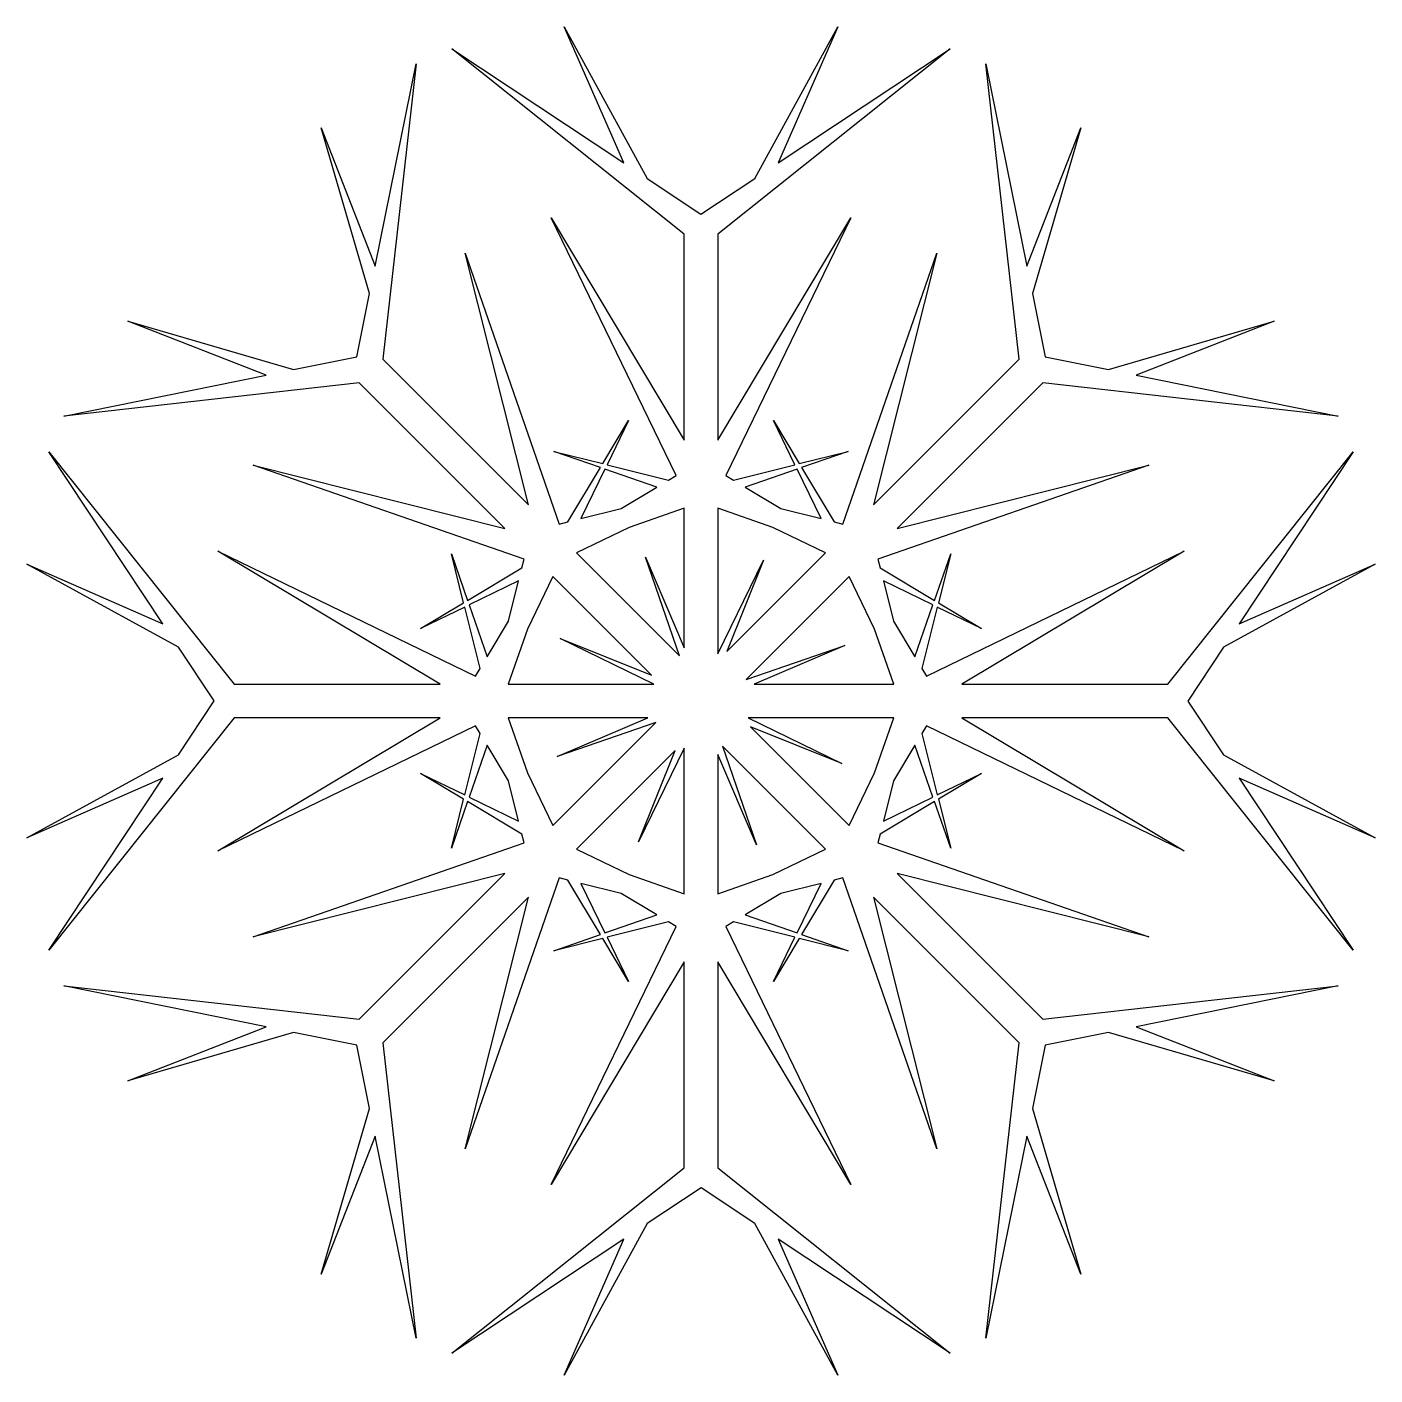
# Model space of a CAD drawing. Header units: centimetres. Extents: x -10.2 to 10.2, y -10.2 to 10.2.
import ezdxf

# ---------------------------------------------------------------- set-up
doc = ezdxf.new("R2010")
doc.units = ezdxf.units.CM
doc.header["$MEASUREMENT"] = 0
doc.layers.add('Camada 1', color=7, linetype='Continuous')

msp = doc.modelspace()

# ---------------------------------------------------------------- linework, layer by layer
at = {"layer": 'Camada 1'}
for points, knots in [([(7.90449, -0.81562), (7.90449, -0.81562), (7.36363, -0.00039), (7.36363, -0.00039), (7.36363, -0.00039), (7.36363, -0.00039), (7.90449, 0.81508), (7.90449, 0.81508), (7.90449, 0.81508), (7.90449, 0.81508), (10.19515, 2.06722), (10.19515, 2.06722), (10.19515, 2.06722), (10.19515, 2.06722), (8.13794, 1.16708), (8.13794, 1.16708), (8.13794, 1.16708), (8.13794, 1.16708), (9.86376, 3.76881), (9.86376, 3.76881), (9.86376, 3.76881), (9.86376, 3.76881), (7.05984, 0.25391), (7.05984, 0.25391), (7.05984, 0.25391), (7.05984, 0.25391), (3.94535, 0.25391), (3.94535, 0.25391), (3.94535, 0.25391), (3.94535, 0.25391), (7.31048, 2.26683), (7.31048, 2.26683), (7.31048, 2.26683), (7.31048, 2.26683), (3.40917, 0.37636), (3.40917, 0.37636), (3.40917, 0.37636), (3.40917, 0.37636), (3.34038, 0.49204), (3.34038, 0.49204), (3.34038, 0.49204), (3.34038, 0.49204), (3.57332, 1.42112), (3.57332, 1.42112), (3.57332, 1.42112), (3.57332, 1.42112), (4.2434, 1.09677), (4.2434, 1.09677), (4.2434, 1.09677), (4.2434, 1.09677), (3.59049, 1.48706), (3.59049, 1.48706), (3.59049, 1.48706), (3.59049, 1.48706), (3.77652, 2.2249), (3.77652, 2.2249), (3.77652, 2.2249), (3.77652, 2.2249), (3.5316, 1.52198), (3.5316, 1.52198), (3.5316, 1.52198), (3.5316, 1.52198), (2.70986, 2.01413), (2.70986, 2.01413), (2.70986, 2.01413), (2.70986, 2.01413), (2.6765, 2.14441), (2.6765, 2.14441), (2.6765, 2.14441), (2.6765, 2.14441), (6.7722, 3.56591), (6.7722, 3.56591), (6.7722, 3.56591), (6.7722, 3.56591), (2.96884, 2.60947), (2.96884, 2.60947), (2.96884, 2.60947), (2.96884, 2.60947), (5.17197, 4.81207), (5.17197, 4.81207), (5.17197, 4.81207), (5.17197, 4.81207), (9.63967, 4.31), (9.63967, 4.31), (9.63967, 4.31), (9.63967, 4.31), (6.5799, 4.92931), (6.5799, 4.92931), (6.5799, 4.92931), (6.5799, 4.92931), (8.67098, 5.74714), (8.67098, 5.74714), (8.67098, 5.74714), (8.67098, 5.74714), (6.16564, 5.01295), (6.16564, 5.01295), (6.16564, 5.01295), (6.16564, 5.01295), (5.20737, 5.20705), (5.20737, 5.20705), (5.20737, 5.20705), (5.20737, 5.20705), (5.01301, 6.16558), (5.01301, 6.16558), (5.01301, 6.16558), (5.01301, 6.16558), (5.7472, 8.67092), (5.7472, 8.67092), (5.7472, 8.67092), (5.7472, 8.67092), (4.92911, 6.57957), (4.92911, 6.57957), (4.92911, 6.57957), (4.92911, 6.57957), (4.30957, 9.63955), (4.30957, 9.63955), (4.30957, 9.63955), (4.30957, 9.63955), (4.81241, 5.17156), (4.81241, 5.17156), (4.81241, 5.17156), (4.81241, 5.17156), (2.60981, 2.96896), (2.60981, 2.96896), (2.60981, 2.96896), (2.60981, 2.96896), (3.56652, 6.77205), (3.56652, 6.77205), (3.56652, 6.77205), (3.56652, 6.77205), (2.14449, 2.67691), (2.14449, 2.67691), (2.14449, 2.67691), (2.14449, 2.67691), (2.01421, 2.70974), (2.01421, 2.70974), (2.01421, 2.70974), (2.01421, 2.70974), (1.52232, 3.53225), (1.52232, 3.53225), (1.52232, 3.53225), (1.52232, 3.53225), (2.22474, 3.77612), (2.22474, 3.77612), (2.22474, 3.77612), (2.22474, 3.77612), (1.48687, 3.59036), (1.48687, 3.59036), (1.48687, 3.59036), (1.48687, 3.59036), (1.09711, 4.24354), (1.09711, 4.24354), (1.09711, 4.24354), (1.09711, 4.24354), (1.42122, 3.57396), (1.42122, 3.57396), (1.42122, 3.57396), (1.42122, 3.57396), (0.49216, 3.34025), (0.49216, 3.34025), (0.49216, 3.34025), (0.49216, 3.34025), (0.37648, 3.40928), (0.37648, 3.40928), (0.37648, 3.40928), (0.37648, 3.40928), (2.26693, 7.31032), (2.26693, 7.31032), (2.26693, 7.31032), (2.26693, 7.31032), (0.25401, 3.94493), (0.25401, 3.94493), (0.25401, 3.94493), (0.25401, 3.94493), (0.25401, 7.05968), (0.25401, 7.05968), (0.25401, 7.05968), (0.25401, 7.05968), (3.76869, 9.8636), (3.76869, 9.8636), (3.76869, 9.8636), (3.76869, 9.8636), (1.16696, 8.1383), (1.16696, 8.1383), (1.16696, 8.1383), (1.16696, 8.1383), (2.06736, 10.19528), (2.06736, 10.19528), (2.06736, 10.19528), (2.06736, 10.19528), (0.81522, 7.90436), (0.81522, 7.90436), (0.81522, 7.90436), (0.81522, 7.90436), (-0.00001, 7.364), (-0.00001, 7.364), (-0.00001, 7.364), (-0.00001, 7.364), (-0.81551, 7.90436), (-0.81551, 7.90436), (-0.81551, 7.90436), (-0.81551, 7.90436), (-2.06739, 10.19528), (-2.06739, 10.19528), (-2.06739, 10.19528), (-2.06739, 10.19528), (-1.16749, 8.13833), (-1.16749, 8.13833), (-1.16749, 8.13833), (-1.16749, 8.13833), (-3.76869, 9.8636), (-3.76869, 9.8636), (-3.76869, 9.8636), (-3.76869, 9.8636), (-0.25375, 7.05941), (-0.25375, 7.05941), (-0.25375, 7.05941), (-0.25375, 7.05941), (-0.25375, 3.94442), (-0.25375, 3.94442), (-0.25375, 3.94442), (-0.25375, 3.94442), (-2.26667, 7.31032), (-2.26667, 7.31032), (-2.26667, 7.31032), (-2.26667, 7.31032), (-0.37672, 3.40928), (-0.37672, 3.40928), (-0.37672, 3.40928), (-0.37672, 3.40928), (-0.4924, 3.34025), (-0.4924, 3.34025), (-0.4924, 3.34025), (-0.4924, 3.34025), (-1.42096, 3.57396), (-1.42096, 3.57396), (-1.42096, 3.57396), (-1.42096, 3.57396), (-1.09658, 4.24354), (-1.09658, 4.24354), (-1.09658, 4.24354), (-1.09658, 4.24354), (-1.48713, 3.59036), (-1.48713, 3.59036), (-1.48713, 3.59036), (-1.48713, 3.59036), (-2.22471, 3.77612), (-2.22471, 3.77612), (-2.22471, 3.77612), (-2.22471, 3.77612), (-1.52229, 3.53225), (-1.52229, 3.53225), (-1.52229, 3.53225), (-1.52229, 3.53225), (-2.01394, 2.70974), (-2.01394, 2.70974), (-2.01394, 2.70974), (-2.01394, 2.70974), (-2.14472, 2.67691), (-2.14472, 2.67691), (-2.14472, 2.67691), (-2.14472, 2.67691), (-3.56622, 6.77205), (-3.56622, 6.77205), (-3.56622, 6.77205), (-3.56622, 6.77205), (-2.60955, 2.96896), (-2.60955, 2.96896), (-2.60955, 2.96896), (-2.60955, 2.96896), (-4.81215, 5.17156), (-4.81215, 5.17156), (-4.81215, 5.17156), (-4.81215, 5.17156), (-4.30984, 9.63955), (-4.30984, 9.63955), (-4.30984, 9.63955), (-4.30984, 9.63955), (-4.92915, 6.57898), (-4.92915, 6.57898), (-4.92915, 6.57898), (-4.92915, 6.57898), (-5.74698, 8.67086), (-5.74698, 8.67086), (-5.74698, 8.67086), (-5.74698, 8.67086), (-5.01303, 6.16552), (-5.01303, 6.16552), (-5.01303, 6.16552), (-5.01303, 6.16552), (-5.20686, 5.20699), (-5.20686, 5.20699), (-5.20686, 5.20699), (-5.20686, 5.20699), (-6.16592, 5.01289), (-6.16592, 5.01289), (-6.16592, 5.01289), (-6.16592, 5.01289), (-8.671, 5.74708), (-8.671, 5.74708), (-8.671, 5.74708), (-8.671, 5.74708), (-6.57939, 4.92925), (-6.57939, 4.92925), (-6.57939, 4.92925), (-6.57939, 4.92925), (-9.63942, 4.30994), (-9.63942, 4.30994), (-9.63942, 4.30994), (-9.63942, 4.30994), (-5.17143, 4.81201), (-5.17143, 4.81201), (-5.17143, 4.81201), (-5.17143, 4.81201), (-2.96883, 2.60941), (-2.96883, 2.60941), (-2.96883, 2.60941), (-2.96883, 2.60941), (-6.77219, 3.56585), (-6.77219, 3.56585), (-6.77219, 3.56585), (-6.77219, 3.56585), (-2.67678, 2.14485), (-2.67678, 2.14485), (-2.67678, 2.14485), (-2.67678, 2.14485), (-2.70961, 2.01407), (-2.70961, 2.01407), (-2.70961, 2.01407), (-2.70961, 2.01407), (-3.53212, 1.52192), (-3.53212, 1.52192), (-3.53212, 1.52192), (-3.53212, 1.52192), (-3.77599, 2.22484), (-3.77599, 2.22484), (-3.77599, 2.22484), (-3.77599, 2.22484), (-3.59076, 1.487), (-3.59076, 1.487), (-3.59076, 1.487), (-3.59076, 1.487), (-4.24341, 1.09671), (-4.24341, 1.09671), (-4.24341, 1.09671), (-4.24341, 1.09671), (-3.57383, 1.42106), (-3.57383, 1.42106), (-3.57383, 1.42106), (-3.57383, 1.42106), (-3.34012, 0.49198), (-3.34012, 0.49198), (-3.34012, 0.49198), (-3.34012, 0.49198), (-3.40968, 0.3763), (-3.40968, 0.3763), (-3.40968, 0.3763), (-3.40968, 0.3763), (-7.31019, 2.26677), (-7.31019, 2.26677), (-7.31019, 2.26677), (-7.31019, 2.26677), (-3.94482, 0.25385), (-3.94482, 0.25385), (-3.94482, 0.25385), (-3.94482, 0.25385), (-7.05957, 0.25385), (-7.05957, 0.25385), (-7.05957, 0.25385), (-7.05957, 0.25385), (-9.86347, 3.76882), (-9.86347, 3.76882), (-9.86347, 3.76882), (-9.86347, 3.76882), (-8.13817, 1.16709), (-8.13817, 1.16709), (-8.13817, 1.16709), (-8.13817, 1.16709), (-10.19515, 2.06723), (-10.19515, 2.06723), (-10.19515, 2.06723), (-10.19515, 2.06723), (-7.90476, 0.81509), (-7.90476, 0.81509), (-7.90476, 0.81509), (-7.90476, 0.81509), (-7.3639, 0.00012), (-7.3639, 0.00012), (-7.3639, 0.00012), (-7.3639, 0.00012), (-7.90476, -0.81562), (-7.90476, -0.81562), (-7.90476, -0.81562), (-7.90476, -0.81562), (-10.19515, -2.06752), (-10.19515, -2.06752), (-10.19515, -2.06752), (-10.19515, -2.06752), (-8.1382, -1.16709), (-8.1382, -1.16709), (-8.1382, -1.16709), (-8.1382, -1.16709), (-9.8635, -3.76858), (-9.8635, -3.76858), (-9.8635, -3.76858), (-9.8635, -3.76858), (-7.05957, -0.25441), (-7.05957, -0.25441), (-7.05957, -0.25441), (-7.05957, -0.25441), (-3.94482, -0.25441), (-3.94482, -0.25441), (-3.94482, -0.25441), (-3.94482, -0.25441), (-7.31019, -2.26707), (-7.31019, -2.26707), (-7.31019, -2.26707), (-7.31019, -2.26707), (-3.40968, -0.37633), (-3.40968, -0.37633), (-3.40968, -0.37633), (-3.40968, -0.37633), (-3.34012, -0.49254), (-3.34012, -0.49254), (-3.34012, -0.49254), (-3.34012, -0.49254), (-3.57383, -1.42162), (-3.57383, -1.42162), (-3.57383, -1.42162), (-3.57383, -1.42162), (-4.24341, -1.09698), (-4.24341, -1.09698), (-4.24341, -1.09698), (-4.24341, -1.09698), (-3.59076, -1.48727), (-3.59076, -1.48727), (-3.59076, -1.48727), (-3.59076, -1.48727), (-3.77599, -2.22538), (-3.77599, -2.22538), (-3.77599, -2.22538), (-3.77599, -2.22538), (-3.53212, -1.52243), (-3.53212, -1.52243), (-3.53212, -1.52243), (-3.53212, -1.52243), (-2.70961, -2.01408), (-2.70961, -2.01408), (-2.70961, -2.01408), (-2.70961, -2.01408), (-2.67678, -2.14486), (-2.67678, -2.14486), (-2.67678, -2.14486), (-2.67678, -2.14486), (-6.77219, -3.56636), (-6.77219, -3.56636), (-6.77219, -3.56636), (-6.77219, -3.56636), (-2.96912, -2.61018), (-2.96912, -2.61018), (-2.96912, -2.61018), (-2.96912, -2.61018), (-5.17146, -4.81225), (-5.17146, -4.81225), (-5.17146, -4.81225), (-5.17146, -4.81225), (-9.63942, -4.30994), (-9.63942, -4.30994), (-9.63942, -4.30994), (-9.63942, -4.30994), (-6.57938, -4.92925), (-6.57938, -4.92925), (-6.57938, -4.92925), (-6.57938, -4.92925), (-8.67099, -5.74734), (-8.67099, -5.74734), (-8.67099, -5.74734), (-8.67099, -5.74734), (-6.16591, -5.01288), (-6.16591, -5.01288), (-6.16591, -5.01288), (-6.16591, -5.01288), (-5.20685, -5.20698), (-5.20685, -5.20698), (-5.20685, -5.20698), (-5.20685, -5.20698), (-5.01302, -6.16602), (-5.01302, -6.16602), (-5.01302, -6.16602), (-5.01302, -6.16602), (-5.74697, -8.67112), (-5.74697, -8.67112), (-5.74697, -8.67112), (-5.74697, -8.67112), (-4.92914, -6.58004), (-4.92914, -6.58004), (-4.92914, -6.58004), (-4.92914, -6.58004), (-4.30983, -9.63955), (-4.30983, -9.63955), (-4.30983, -9.63955), (-4.30983, -9.63955), (-4.81214, -5.17185), (-4.81214, -5.17185), (-4.81214, -5.17185), (-4.81214, -5.17185), (-2.60954, -2.96925), (-2.60954, -2.96925), (-2.60954, -2.96925), (-2.60954, -2.96925), (-3.56625, -6.77232), (-3.56625, -6.77232), (-3.56625, -6.77232), (-3.56625, -6.77232), (-2.14475, -2.67691), (-2.14475, -2.67691), (-2.14475, -2.67691), (-2.14475, -2.67691), (-2.01397, -2.71027), (-2.01397, -2.71027), (-2.01397, -2.71027), (-2.01397, -2.71027), (-1.52232, -3.53225), (-1.52232, -3.53225), (-1.52232, -3.53225), (-1.52232, -3.53225), (-2.22474, -3.77638), (-2.22474, -3.77638), (-2.22474, -3.77638), (-2.22474, -3.77638), (-1.48716, -3.59038), (-1.48716, -3.59038), (-1.48716, -3.59038), (-1.48716, -3.59038), (-1.09661, -4.24356), (-1.09661, -4.24356), (-1.09661, -4.24356), (-1.09661, -4.24356), (-1.42099, -3.57398), (-1.42099, -3.57398), (-1.42099, -3.57398), (-1.42099, -3.57398), (-0.49243, -3.34054), (-0.49243, -3.34054), (-0.49243, -3.34054), (-0.49243, -3.34054), (-0.37675, -3.40933), (-0.37675, -3.40933), (-0.37675, -3.40933), (-0.37675, -3.40933), (-2.2667, -7.3109), (-2.2667, -7.3109), (-2.2667, -7.3109), (-2.2667, -7.3109), (-0.25378, -3.94498), (-0.25378, -3.94498), (-0.25378, -3.94498), (-0.25378, -3.94498), (-0.25378, -7.05973), (-0.25378, -7.05973), (-0.25378, -7.05973), (-0.25378, -7.05973), (-3.76869, -9.86413), (-3.76869, -9.86413), (-3.76869, -9.86413), (-3.76869, -9.86413), (-1.16747, -8.13831), (-1.16747, -8.13831), (-1.16747, -8.13831), (-1.16747, -8.13831), (-2.06737, -10.19526), (-2.06737, -10.19526), (-2.06737, -10.19526), (-2.06737, -10.19526), (-0.81549, -7.90487), (-0.81549, -7.90487), (-0.81549, -7.90487), (-0.81549, -7.90487), (0.00001, -7.36401), (0.00001, -7.36401), (0.00001, -7.36401), (0.00001, -7.36401), (0.81524, -7.90487), (0.81524, -7.90487), (0.81524, -7.90487), (0.81524, -7.90487), (2.06738, -10.19526), (2.06738, -10.19526), (2.06738, -10.19526), (2.06738, -10.19526), (1.16698, -8.13831), (1.16698, -8.13831), (1.16698, -8.13831), (1.16698, -8.13831), (3.76871, -9.86413), (3.76871, -9.86413), (3.76871, -9.86413), (3.76871, -9.86413), (0.25401, -7.05968), (0.25401, -7.05968), (0.25401, -7.05968), (0.25401, -7.05968), (0.25401, -3.94495), (0.25401, -3.94495), (0.25401, -3.94495), (0.25401, -3.94495), (2.26693, -7.31087), (2.26693, -7.31087), (2.26693, -7.31087), (2.26693, -7.31087), (0.37648, -3.4093), (0.37648, -3.4093), (0.37648, -3.4093), (0.37648, -3.4093), (0.49216, -3.34027), (0.49216, -3.34027), (0.49216, -3.34027), (0.49216, -3.34027), (1.42122, -3.57398), (1.42122, -3.57398), (1.42122, -3.57398), (1.42122, -3.57398), (1.09711, -4.24356), (1.09711, -4.24356), (1.09711, -4.24356), (1.09711, -4.24356), (1.48687, -3.59038), (1.48687, -3.59038), (1.48687, -3.59038), (1.48687, -3.59038), (2.22474, -3.77638), (2.22474, -3.77638), (2.22474, -3.77638), (2.22474, -3.77638), (1.52232, -3.53225), (1.52232, -3.53225), (1.52232, -3.53225), (1.52232, -3.53225), (2.01421, -2.71027), (2.01421, -2.71027), (2.01421, -2.71027), (2.01421, -2.71027), (2.14449, -2.67691), (2.14449, -2.67691), (2.14449, -2.67691), (2.14449, -2.67691), (3.56652, -6.77232), (3.56652, -6.77232), (3.56652, -6.77232), (3.56652, -6.77232), (2.60981, -2.96925), (2.60981, -2.96925), (2.60981, -2.96925), (2.60981, -2.96925), (4.81241, -5.17185), (4.81241, -5.17185), (4.81241, -5.17185), (4.81241, -5.17185), (4.30957, -9.63955), (4.30957, -9.63955), (4.30957, -9.63955), (4.30957, -9.63955), (4.92912, -6.58004), (4.92912, -6.58004), (4.92912, -6.58004), (4.92912, -6.58004), (5.74721, -8.67112), (5.74721, -8.67112), (5.74721, -8.67112), (5.74721, -8.67112), (5.01302, -6.16602), (5.01302, -6.16602), (5.01302, -6.16602), (5.01302, -6.16602), (5.20738, -5.20725), (5.20738, -5.20725), (5.20738, -5.20725), (5.20738, -5.20725), (6.16565, -5.01315), (6.16565, -5.01315), (6.16565, -5.01315), (6.16565, -5.01315), (8.67099, -5.74734), (8.67099, -5.74734), (8.67099, -5.74734), (8.67099, -5.74734), (6.57991, -4.92925), (6.57991, -4.92925), (6.57991, -4.92925), (6.57991, -4.92925), (9.63915, -4.30994), (9.63915, -4.30994), (9.63915, -4.30994), (9.63915, -4.30994), (5.17195, -4.81225), (5.17195, -4.81225), (5.17195, -4.81225), (5.17195, -4.81225), (2.96882, -2.60967), (2.96882, -2.60967), (2.96882, -2.60967), (2.96882, -2.60967), (6.77218, -3.56635), (6.77218, -3.56635), (6.77218, -3.56635), (6.77218, -3.56635), (2.67651, -2.14488), (2.67651, -2.14488), (2.67651, -2.14488), (2.67651, -2.14488), (2.70987, -2.0141), (2.70987, -2.0141), (2.70987, -2.0141), (2.70987, -2.0141), (3.53161, -1.52245), (3.53161, -1.52245), (3.53161, -1.52245), (3.53161, -1.52245), (3.77653, -2.2254), (3.77653, -2.2254), (3.77653, -2.2254), (3.77653, -2.2254), (3.5905, -1.48729), (3.5905, -1.48729), (3.5905, -1.48729), (3.5905, -1.48729), (4.24341, -1.097), (4.24341, -1.097), (4.24341, -1.097), (4.24341, -1.097), (3.57333, -1.42164), (3.57333, -1.42164), (3.57333, -1.42164), (3.57333, -1.42164), (3.34039, -0.49256), (3.34039, -0.49256), (3.34039, -0.49256), (3.34039, -0.49256), (3.40918, -0.37635), (3.40918, -0.37635), (3.40918, -0.37635), (3.40918, -0.37635), (7.31049, -2.26709), (7.31049, -2.26709), (7.31049, -2.26709), (7.31049, -2.26709), (3.94536, -0.25443), (3.94536, -0.25443), (3.94536, -0.25443), (3.94536, -0.25443), (7.05986, -0.25444), (7.05986, -0.25444), (7.05986, -0.25444), (7.05986, -0.25444), (9.86378, -3.76858), (9.86378, -3.76858), (9.86378, -3.76858), (9.86378, -3.76858), (8.13796, -1.16762), (8.13796, -1.16762), (8.13796, -1.16762), (8.13796, -1.16762), (10.19517, -2.06752), (10.19517, -2.06752), (10.19517, -2.06752), (10.19517, -2.06752), (7.90449, -0.81562), (7.90449, -0.81562)], [0, 0, 0, 0, 0.00518135, 0.00518135, 0.00518135, 0.00518135, 0.01036269, 0.01036269, 0.01036269, 0.01036269, 0.01554404, 0.01554404, 0.01554404, 0.01554404, 0.02072539, 0.02072539, 0.02072539, 0.02072539, 0.02590674, 0.02590674, 0.02590674, 0.02590674, 0.03108808, 0.03108808, 0.03108808, 0.03108808, 0.03626943, 0.03626943, 0.03626943, 0.03626943, 0.04145078, 0.04145078, 0.04145078, 0.04145078, 0.04663212, 0.04663212, 0.04663212, 0.04663212, 0.05181347, 0.05181347, 0.05181347, 0.05181347, 0.05699482, 0.05699482, 0.05699482, 0.05699482, 0.06217617, 0.06217617, 0.06217617, 0.06217617, 0.06735751, 0.06735751, 0.06735751, 0.06735751, 0.07253886, 0.07253886, 0.07253886, 0.07253886, 0.07772021, 0.07772021, 0.07772021, 0.07772021, 0.08290155, 0.08290155, 0.08290155, 0.08290155, 0.0880829, 0.0880829, 0.0880829, 0.0880829, 0.09326425, 0.09326425, 0.09326425, 0.09326425, 0.0984456, 0.0984456, 0.0984456, 0.0984456, 0.10362694, 0.10362694, 0.10362694, 0.10362694, 0.10880829, 0.10880829, 0.10880829, 0.10880829, 0.11398964, 0.11398964, 0.11398964, 0.11398964, 0.11917098, 0.11917098, 0.11917098, 0.11917098, 0.12435233, 0.12435233, 0.12435233, 0.12435233, 0.12953368, 0.12953368, 0.12953368, 0.12953368, 0.13471503, 0.13471503, 0.13471503, 0.13471503, 0.13989637, 0.13989637, 0.13989637, 0.13989637, 0.14507772, 0.14507772, 0.14507772, 0.14507772, 0.15025907, 0.15025907, 0.15025907, 0.15025907, 0.15544041, 0.15544041, 0.15544041, 0.15544041, 0.16062176, 0.16062176, 0.16062176, 0.16062176, 0.16580311, 0.16580311, 0.16580311, 0.16580311, 0.17098446, 0.17098446, 0.17098446, 0.17098446, 0.1761658, 0.1761658, 0.1761658, 0.1761658, 0.18134715, 0.18134715, 0.18134715, 0.18134715, 0.1865285, 0.1865285, 0.1865285, 0.1865285, 0.19170984, 0.19170984, 0.19170984, 0.19170984, 0.19689119, 0.19689119, 0.19689119, 0.19689119, 0.20207254, 0.20207254, 0.20207254, 0.20207254, 0.20725389, 0.20725389, 0.20725389, 0.20725389, 0.21243523, 0.21243523, 0.21243523, 0.21243523, 0.21761658, 0.21761658, 0.21761658, 0.21761658, 0.22279793, 0.22279793, 0.22279793, 0.22279793, 0.22797927, 0.22797927, 0.22797927, 0.22797927, 0.23316062, 0.23316062, 0.23316062, 0.23316062, 0.23834197, 0.23834197, 0.23834197, 0.23834197, 0.24352332, 0.24352332, 0.24352332, 0.24352332, 0.24870466, 0.24870466, 0.24870466, 0.24870466, 0.25388601, 0.25388601, 0.25388601, 0.25388601, 0.25906736, 0.25906736, 0.25906736, 0.25906736, 0.2642487, 0.2642487, 0.2642487, 0.2642487, 0.26943005, 0.26943005, 0.26943005, 0.26943005, 0.2746114, 0.2746114, 0.2746114, 0.2746114, 0.27979275, 0.27979275, 0.27979275, 0.27979275, 0.28497409, 0.28497409, 0.28497409, 0.28497409, 0.29015544, 0.29015544, 0.29015544, 0.29015544, 0.29533679, 0.29533679, 0.29533679, 0.29533679, 0.30051813, 0.30051813, 0.30051813, 0.30051813, 0.30569948, 0.30569948, 0.30569948, 0.30569948, 0.31088083, 0.31088083, 0.31088083, 0.31088083, 0.31606218, 0.31606218, 0.31606218, 0.31606218, 0.32124352, 0.32124352, 0.32124352, 0.32124352, 0.32642487, 0.32642487, 0.32642487, 0.32642487, 0.33160622, 0.33160622, 0.33160622, 0.33160622, 0.33678756, 0.33678756, 0.33678756, 0.33678756, 0.34196891, 0.34196891, 0.34196891, 0.34196891, 0.34715026, 0.34715026, 0.34715026, 0.34715026, 0.35233161, 0.35233161, 0.35233161, 0.35233161, 0.35751295, 0.35751295, 0.35751295, 0.35751295, 0.3626943, 0.3626943, 0.3626943, 0.3626943, 0.36787565, 0.36787565, 0.36787565, 0.36787565, 0.37305699, 0.37305699, 0.37305699, 0.37305699, 0.37823834, 0.37823834, 0.37823834, 0.37823834, 0.38341969, 0.38341969, 0.38341969, 0.38341969, 0.38860104, 0.38860104, 0.38860104, 0.38860104, 0.39378238, 0.39378238, 0.39378238, 0.39378238, 0.39896373, 0.39896373, 0.39896373, 0.39896373, 0.40414508, 0.40414508, 0.40414508, 0.40414508, 0.40932642, 0.40932642, 0.40932642, 0.40932642, 0.41450777, 0.41450777, 0.41450777, 0.41450777, 0.41968912, 0.41968912, 0.41968912, 0.41968912, 0.42487047, 0.42487047, 0.42487047, 0.42487047, 0.43005181, 0.43005181, 0.43005181, 0.43005181, 0.43523316, 0.43523316, 0.43523316, 0.43523316, 0.44041451, 0.44041451, 0.44041451, 0.44041451, 0.44559585, 0.44559585, 0.44559585, 0.44559585, 0.4507772, 0.4507772, 0.4507772, 0.4507772, 0.45595855, 0.45595855, 0.45595855, 0.45595855, 0.4611399, 0.4611399, 0.4611399, 0.4611399, 0.46632124, 0.46632124, 0.46632124, 0.46632124, 0.47150259, 0.47150259, 0.47150259, 0.47150259, 0.47668394, 0.47668394, 0.47668394, 0.47668394, 0.48186528, 0.48186528, 0.48186528, 0.48186528, 0.48704663, 0.48704663, 0.48704663, 0.48704663, 0.49222798, 0.49222798, 0.49222798, 0.49222798, 0.49740933, 0.49740933, 0.49740933, 0.49740933, 0.50259067, 0.50259067, 0.50259067, 0.50259067, 0.50777202, 0.50777202, 0.50777202, 0.50777202, 0.51295337, 0.51295337, 0.51295337, 0.51295337, 0.51813472, 0.51813472, 0.51813472, 0.51813472, 0.52331606, 0.52331606, 0.52331606, 0.52331606, 0.52849741, 0.52849741, 0.52849741, 0.52849741, 0.53367876, 0.53367876, 0.53367876, 0.53367876, 0.5388601, 0.5388601, 0.5388601, 0.5388601, 0.54404145, 0.54404145, 0.54404145, 0.54404145, 0.5492228, 0.5492228, 0.5492228, 0.5492228, 0.55440415, 0.55440415, 0.55440415, 0.55440415, 0.55958549, 0.55958549, 0.55958549, 0.55958549, 0.56476684, 0.56476684, 0.56476684, 0.56476684, 0.56994819, 0.56994819, 0.56994819, 0.56994819, 0.57512953, 0.57512953, 0.57512953, 0.57512953, 0.58031088, 0.58031088, 0.58031088, 0.58031088, 0.58549223, 0.58549223, 0.58549223, 0.58549223, 0.59067358, 0.59067358, 0.59067358, 0.59067358, 0.59585492, 0.59585492, 0.59585492, 0.59585492, 0.60103627, 0.60103627, 0.60103627, 0.60103627, 0.60621762, 0.60621762, 0.60621762, 0.60621762, 0.61139896, 0.61139896, 0.61139896, 0.61139896, 0.61658031, 0.61658031, 0.61658031, 0.61658031, 0.62176166, 0.62176166, 0.62176166, 0.62176166, 0.62694301, 0.62694301, 0.62694301, 0.62694301, 0.63212435, 0.63212435, 0.63212435, 0.63212435, 0.6373057, 0.6373057, 0.6373057, 0.6373057, 0.64248705, 0.64248705, 0.64248705, 0.64248705, 0.64766839, 0.64766839, 0.64766839, 0.64766839, 0.65284974, 0.65284974, 0.65284974, 0.65284974, 0.65803109, 0.65803109, 0.65803109, 0.65803109, 0.66321244, 0.66321244, 0.66321244, 0.66321244, 0.66839378, 0.66839378, 0.66839378, 0.66839378, 0.67357513, 0.67357513, 0.67357513, 0.67357513, 0.67875648, 0.67875648, 0.67875648, 0.67875648, 0.68393782, 0.68393782, 0.68393782, 0.68393782, 0.68911917, 0.68911917, 0.68911917, 0.68911917, 0.69430052, 0.69430052, 0.69430052, 0.69430052, 0.69948187, 0.69948187, 0.69948187, 0.69948187, 0.70466321, 0.70466321, 0.70466321, 0.70466321, 0.70984456, 0.70984456, 0.70984456, 0.70984456, 0.71502591, 0.71502591, 0.71502591, 0.71502591, 0.72020725, 0.72020725, 0.72020725, 0.72020725, 0.7253886, 0.7253886, 0.7253886, 0.7253886, 0.73056995, 0.73056995, 0.73056995, 0.73056995, 0.7357513, 0.7357513, 0.7357513, 0.7357513, 0.74093264, 0.74093264, 0.74093264, 0.74093264, 0.74611399, 0.74611399, 0.74611399, 0.74611399, 0.75129534, 0.75129534, 0.75129534, 0.75129534, 0.75647668, 0.75647668, 0.75647668, 0.75647668, 0.76165803, 0.76165803, 0.76165803, 0.76165803, 0.76683938, 0.76683938, 0.76683938, 0.76683938, 0.77202073, 0.77202073, 0.77202073, 0.77202073, 0.77720207, 0.77720207, 0.77720207, 0.77720207, 0.78238342, 0.78238342, 0.78238342, 0.78238342, 0.78756477, 0.78756477, 0.78756477, 0.78756477, 0.79274611, 0.79274611, 0.79274611, 0.79274611, 0.79792746, 0.79792746, 0.79792746, 0.79792746, 0.80310881, 0.80310881, 0.80310881, 0.80310881, 0.80829016, 0.80829016, 0.80829016, 0.80829016, 0.8134715, 0.8134715, 0.8134715, 0.8134715, 0.81865285, 0.81865285, 0.81865285, 0.81865285, 0.8238342, 0.8238342, 0.8238342, 0.8238342, 0.82901554, 0.82901554, 0.82901554, 0.82901554, 0.83419689, 0.83419689, 0.83419689, 0.83419689, 0.83937824, 0.83937824, 0.83937824, 0.83937824, 0.84455959, 0.84455959, 0.84455959, 0.84455959, 0.84974093, 0.84974093, 0.84974093, 0.84974093, 0.85492228, 0.85492228, 0.85492228, 0.85492228, 0.86010363, 0.86010363, 0.86010363, 0.86010363, 0.86528497, 0.86528497, 0.86528497, 0.86528497, 0.87046632, 0.87046632, 0.87046632, 0.87046632, 0.87564767, 0.87564767, 0.87564767, 0.87564767, 0.88082902, 0.88082902, 0.88082902, 0.88082902, 0.88601036, 0.88601036, 0.88601036, 0.88601036, 0.89119171, 0.89119171, 0.89119171, 0.89119171, 0.89637306, 0.89637306, 0.89637306, 0.89637306, 0.9015544, 0.9015544, 0.9015544, 0.9015544, 0.90673575, 0.90673575, 0.90673575, 0.90673575, 0.9119171, 0.9119171, 0.9119171, 0.9119171, 0.91709845, 0.91709845, 0.91709845, 0.91709845, 0.92227979, 0.92227979, 0.92227979, 0.92227979, 0.92746114, 0.92746114, 0.92746114, 0.92746114, 0.93264249, 0.93264249, 0.93264249, 0.93264249, 0.93782383, 0.93782383, 0.93782383, 0.93782383, 0.94300518, 0.94300518, 0.94300518, 0.94300518, 0.94818653, 0.94818653, 0.94818653, 0.94818653, 0.95336788, 0.95336788, 0.95336788, 0.95336788, 0.95854922, 0.95854922, 0.95854922, 0.95854922, 0.96373057, 0.96373057, 0.96373057, 0.96373057, 0.96891192, 0.96891192, 0.96891192, 0.96891192, 0.97409326, 0.97409326, 0.97409326, 0.97409326, 0.97927461, 0.97927461, 0.97927461, 0.97927461, 0.98445596, 0.98445596, 0.98445596, 0.98445596, 0.98963731, 0.98963731, 0.98963731, 0.98963731, 1, 1, 1, 1]), ([(-1.45303, 3.50802), (-1.45303, 3.50802), (-0.66751, 3.23523), (-0.66751, 3.23523), (-0.66751, 3.23523), (-0.66751, 3.23523), (-1.20657, 2.91268), (-1.20657, 2.91268), (-1.20657, 2.91268), (-1.20657, 2.91268), (-1.81598, 2.75949), (-1.81598, 2.75949), (-1.81598, 2.75949), (-1.81598, 2.75949), (-1.45303, 3.50802), (-1.45303, 3.50802)], [0, 0, 0, 0, 0.2, 0.2, 0.2, 0.2, 0.4, 0.4, 0.4, 0.4, 0.6, 0.6, 0.6, 0.6, 1, 1, 1, 1]), ([(1.45303, 3.50802), (1.45303, 3.50802), (1.81572, 2.75949), (1.81572, 2.75949), (1.81572, 2.75949), (1.81572, 2.75949), (1.20657, 2.91268), (1.20657, 2.91268), (1.20657, 2.91268), (1.20657, 2.91268), (0.66727, 3.23523), (0.66727, 3.23523), (0.66727, 3.23523), (0.66727, 3.23523), (1.45303, 3.50802), (1.45303, 3.50802)], [0, 0, 0, 0, 0.2, 0.2, 0.2, 0.2, 0.4, 0.4, 0.4, 0.4, 0.6, 0.6, 0.6, 0.6, 1, 1, 1, 1]), ([(-0.25377, 2.9153), (-0.25377, 2.9153), (-0.25377, 0.80623), (-0.25377, 0.80623), (-0.25377, 0.80623), (-0.25377, 0.80623), (-0.83868, 2.17563), (-0.83868, 2.17563), (-0.83868, 2.17563), (-0.83868, 2.17563), (-0.32359, 0.68327), (-0.32359, 0.68327), (-0.32359, 0.68327), (-0.32359, 0.68327), (-1.88188, 2.24156), (-1.88188, 2.24156), (-1.88188, 2.24156), (-1.88188, 2.24156), (-1.08802, 2.62584), (-1.08802, 2.62584), (-1.08802, 2.62584), (-1.08802, 2.62584), (-0.25377, 2.9153), (-0.25377, 2.9153)], [0, 0, 0, 0, 0.14285714, 0.14285714, 0.14285714, 0.14285714, 0.28571429, 0.28571429, 0.28571429, 0.28571429, 0.42857143, 0.42857143, 0.42857143, 0.42857143, 0.57142857, 0.57142857, 0.57142857, 0.57142857, 0.71428571, 0.71428571, 0.71428571, 0.71428571, 1, 1, 1, 1]), ([(1.88189, 2.24154), (1.88189, 2.24154), (0.39083, 0.74969), (0.39083, 0.74969), (0.39083, 0.74969), (0.39083, 0.74969), (0.945, 2.13132), (0.945, 2.13132), (0.945, 2.13132), (0.945, 2.13132), (0.25404, 0.71191), (0.25404, 0.71191), (0.25404, 0.71191), (0.25404, 0.71191), (0.25404, 2.91528), (0.25404, 2.91528), (0.25404, 2.91528), (0.25404, 2.91528), (1.0883, 2.62583), (1.0883, 2.62583), (1.0883, 2.62583), (1.0883, 2.62583), (1.88189, 2.24154), (1.88189, 2.24154)], [0, 0, 0, 0, 0.14285714, 0.14285714, 0.14285714, 0.14285714, 0.28571429, 0.28571429, 0.28571429, 0.28571429, 0.42857143, 0.42857143, 0.42857143, 0.42857143, 0.57142857, 0.57142857, 0.57142857, 0.57142857, 0.71428571, 0.71428571, 0.71428571, 0.71428571, 1, 1, 1, 1]), ([(-2.2414, 1.88199), (-2.2414, 1.88199), (-0.74955, 0.3904), (-0.74955, 0.3904), (-0.74955, 0.3904), (-0.74955, 0.3904), (-2.13144, 0.94507), (-2.13144, 0.94507), (-2.13144, 0.94507), (-2.13144, 0.94507), (-0.71177, 0.25387), (-0.71177, 0.25387), (-0.71177, 0.25387), (-0.71177, 0.25387), (-2.91567, 0.25388), (-2.91567, 0.25388), (-2.91567, 0.25388), (-2.91567, 0.25388), (-2.62571, 1.08787), (-2.62571, 1.08787), (-2.62571, 1.08787), (-2.62571, 1.08787), (-2.2414, 1.88199), (-2.2414, 1.88199)], [0, 0, 0, 0, 0.14285714, 0.14285714, 0.14285714, 0.14285714, 0.28571429, 0.28571429, 0.28571429, 0.28571429, 0.42857143, 0.42857143, 0.42857143, 0.42857143, 0.57142857, 0.57142857, 0.57142857, 0.57142857, 0.71428571, 0.71428571, 0.71428571, 0.71428571, 1, 1, 1, 1]), ([(2.9157, 0.25391), (2.9157, 0.25391), (0.80636, 0.25391), (0.80636, 0.25391), (0.80636, 0.25391), (0.80636, 0.25391), (2.17576, 0.8388), (2.17576, 0.8388), (2.17576, 0.8388), (2.17576, 0.8388), (0.68287, 0.32371), (0.68287, 0.32371), (0.68287, 0.32371), (0.68287, 0.32371), (0.73444, 0.37477), (0.73444, 0.37477), (0.73444, 0.37477), (0.73444, 0.37477), (0.73444, 0.37477), (0.73444, 0.37477), (0.73444, 0.37477), (0.73444, 0.37477), (2.2414, 1.882), (2.2414, 1.882), (2.2414, 1.882), (2.2414, 1.882), (2.62647, 1.08658), (2.62647, 1.08658), (2.62647, 1.08658), (2.62647, 1.08658), (2.9157, 0.25391), (2.9157, 0.25391)], [0, 0, 0, 0, 0.11111111, 0.11111111, 0.11111111, 0.11111111, 0.22222222, 0.22222222, 0.22222222, 0.22222222, 0.33333333, 0.33333333, 0.33333333, 0.33333333, 0.44444444, 0.44444444, 0.44444444, 0.44444444, 0.55555556, 0.55555556, 0.55555556, 0.55555556, 0.66666667, 0.66666667, 0.66666667, 0.66666667, 0.77777778, 0.77777778, 0.77777778, 0.77777778, 1, 1, 1, 1]), ([(-3.50789, 1.45316), (-3.50789, 1.45316), (-2.75989, 1.81556), (-2.75989, 1.81556), (-2.75989, 1.81556), (-2.75989, 1.81556), (-2.91308, 1.20644), (-2.91308, 1.20644), (-2.91308, 1.20644), (-2.91308, 1.20644), (-3.23536, 0.66764), (-3.23536, 0.66764), (-3.23536, 0.66764), (-3.23536, 0.66764), (-3.50789, 1.45316), (-3.50789, 1.45316)], [0, 0, 0, 0, 0.2, 0.2, 0.2, 0.2, 0.4, 0.4, 0.4, 0.4, 0.6, 0.6, 0.6, 0.6, 1, 1, 1, 1]), ([(3.50815, 1.45316), (3.50815, 1.45316), (3.23563, 0.66764), (3.23563, 0.66764), (3.23563, 0.66764), (3.23563, 0.66764), (2.91255, 1.20644), (2.91255, 1.20644), (2.91255, 1.20644), (2.91255, 1.20644), (2.75936, 1.81556), (2.75936, 1.81556), (2.75936, 1.81556), (2.75936, 1.81556), (3.50815, 1.45316), (3.50815, 1.45316)], [0, 0, 0, 0, 0.2, 0.2, 0.2, 0.2, 0.4, 0.4, 0.4, 0.4, 0.6, 0.6, 0.6, 0.6, 1, 1, 1, 1]), ([(-2.91569, -0.25441), (-2.91569, -0.25441), (-0.80612, -0.25441), (-0.80612, -0.25441), (-0.80612, -0.25441), (-0.80612, -0.25441), (-2.1755, -0.8388), (-2.1755, -0.8388), (-2.1755, -0.8388), (-2.1755, -0.8388), (-0.68314, -0.32397), (-0.68314, -0.32397), (-0.68314, -0.32397), (-0.68314, -0.32397), (-2.24143, -1.882), (-2.24143, -1.882), (-2.24143, -1.882), (-2.24143, -1.882), (-2.62574, -1.08812), (-2.62574, -1.08812), (-2.62574, -1.08812), (-2.62574, -1.08812), (-2.91569, -0.25441), (-2.91569, -0.25441)], [0, 0, 0, 0, 0.14285714, 0.14285714, 0.14285714, 0.14285714, 0.28571429, 0.28571429, 0.28571429, 0.28571429, 0.42857143, 0.42857143, 0.42857143, 0.42857143, 0.57142857, 0.57142857, 0.57142857, 0.57142857, 0.71428571, 0.71428571, 0.71428571, 0.71428571, 1, 1, 1, 1]), ([(2.2414, -1.88202), (2.2414, -1.88202), (0.75008, -0.3907), (0.75008, -0.3907), (0.75008, -0.3907), (0.75008, -0.3907), (2.13147, -0.94511), (2.13147, -0.94511), (2.13147, -0.94511), (2.13147, -0.94511), (0.71153, -0.25444), (0.71153, -0.25444), (0.71153, -0.25444), (0.71153, -0.25444), (2.9157, -0.25444), (2.9157, -0.25444), (2.9157, -0.25444), (2.9157, -0.25444), (2.62598, -1.08817), (2.62598, -1.08817), (2.62598, -1.08817), (2.62598, -1.08817), (2.2414, -1.88202), (2.2414, -1.88202)], [0, 0, 0, 0, 0.14285714, 0.14285714, 0.14285714, 0.14285714, 0.28571429, 0.28571429, 0.28571429, 0.28571429, 0.42857143, 0.42857143, 0.42857143, 0.42857143, 0.57142857, 0.57142857, 0.57142857, 0.57142857, 0.71428571, 0.71428571, 0.71428571, 0.71428571, 1, 1, 1, 1]), ([(-3.50789, -1.45316), (-3.50789, -1.45316), (-3.23537, -0.66764), (-3.23537, -0.66764), (-3.23537, -0.66764), (-3.23537, -0.66764), (-2.91308, -1.2067), (-2.91308, -1.2067), (-2.91308, -1.2067), (-2.91308, -1.2067), (-2.75989, -1.81559), (-2.75989, -1.81559), (-2.75989, -1.81559), (-2.75989, -1.81559), (-3.50789, -1.45316), (-3.50789, -1.45316)], [0, 0, 0, 0, 0.2, 0.2, 0.2, 0.2, 0.4, 0.4, 0.4, 0.4, 0.6, 0.6, 0.6, 0.6, 1, 1, 1, 1]), ([(-1.88186, -2.24103), (-1.88186, -2.24103), (-0.39054, -0.75021), (-0.39054, -0.75021), (-0.39054, -0.75021), (-0.39054, -0.75021), (-0.9455, -2.1316), (-0.9455, -2.1316), (-0.9455, -2.1316), (-0.9455, -2.1316), (-0.25377, -0.71193), (-0.25377, -0.71193), (-0.25377, -0.71193), (-0.25377, -0.71193), (-0.25377, -2.91583), (-0.25377, -2.91583), (-0.25377, -2.91583), (-0.25377, -2.91583), (-1.088, -2.62585), (-1.088, -2.62585), (-1.088, -2.62585), (-1.088, -2.62585), (-1.88186, -2.24103), (-1.88186, -2.24103)], [0, 0, 0, 0, 0.14285714, 0.14285714, 0.14285714, 0.14285714, 0.28571429, 0.28571429, 0.28571429, 0.28571429, 0.42857143, 0.42857143, 0.42857143, 0.42857143, 0.57142857, 0.57142857, 0.57142857, 0.57142857, 0.71428571, 0.71428571, 0.71428571, 0.71428571, 1, 1, 1, 1]), ([(0.25401, -2.91583), (0.25401, -2.91583), (0.25401, -0.80676), (0.25401, -0.80676), (0.25401, -0.80676), (0.25401, -0.80676), (0.83869, -2.1759), (0.83869, -2.1759), (0.83869, -2.1759), (0.83869, -2.1759), (0.32386, -0.68328), (0.32386, -0.68328), (0.32386, -0.68328), (0.32386, -0.68328), (1.88189, -2.24104), (1.88189, -2.24104), (1.88189, -2.24104), (1.88189, -2.24104), (1.08774, -2.62635), (1.08774, -2.62635), (1.08774, -2.62635), (1.08774, -2.62635), (0.25401, -2.91583), (0.25401, -2.91583)], [0, 0, 0, 0, 0.14285714, 0.14285714, 0.14285714, 0.14285714, 0.28571429, 0.28571429, 0.28571429, 0.28571429, 0.42857143, 0.42857143, 0.42857143, 0.42857143, 0.57142857, 0.57142857, 0.57142857, 0.57142857, 0.71428571, 0.71428571, 0.71428571, 0.71428571, 1, 1, 1, 1]), ([(3.50815, -1.45316), (3.50815, -1.45316), (2.75935, -1.81556), (2.75935, -1.81556), (2.75935, -1.81556), (2.75935, -1.81556), (2.91254, -1.20667), (2.91254, -1.20667), (2.91254, -1.20667), (2.91254, -1.20667), (3.23562, -0.66761), (3.23562, -0.66761), (3.23562, -0.66761), (3.23562, -0.66761), (3.50815, -1.45316), (3.50815, -1.45316)], [0, 0, 0, 0, 0.2, 0.2, 0.2, 0.2, 0.4, 0.4, 0.4, 0.4, 0.6, 0.6, 0.6, 0.6, 1, 1, 1, 1]), ([(-1.45303, -3.50802), (-1.45303, -3.50802), (-1.81596, -2.75951), (-1.81596, -2.75951), (-1.81596, -2.75951), (-1.81596, -2.75951), (-1.20655, -2.9127), (-1.20655, -2.9127), (-1.20655, -2.9127), (-1.20655, -2.9127), (-0.66749, -3.23549), (-0.66749, -3.23549), (-0.66749, -3.23549), (-0.66749, -3.23549), (-1.45303, -3.50802), (-1.45303, -3.50802)], [0, 0, 0, 0, 0.2, 0.2, 0.2, 0.2, 0.4, 0.4, 0.4, 0.4, 0.6, 0.6, 0.6, 0.6, 1, 1, 1, 1]), ([(1.45303, -3.50802), (1.45303, -3.50802), (0.66727, -3.2355), (0.66727, -3.2355), (0.66727, -3.2355), (0.66727, -3.2355), (1.20657, -2.91321), (1.20657, -2.91321), (1.20657, -2.91321), (1.20657, -2.91321), (1.81572, -2.75949), (1.81572, -2.75949), (1.81572, -2.75949), (1.81572, -2.75949), (1.45303, -3.50802), (1.45303, -3.50802)], [0, 0, 0, 0, 0.2, 0.2, 0.2, 0.2, 0.4, 0.4, 0.4, 0.4, 0.6, 0.6, 0.6, 0.6, 1, 1, 1, 1])]:
    msp.add_open_spline(points, degree=3, knots=knots, dxfattribs=at)

doc.saveas('drawing.dxf')
